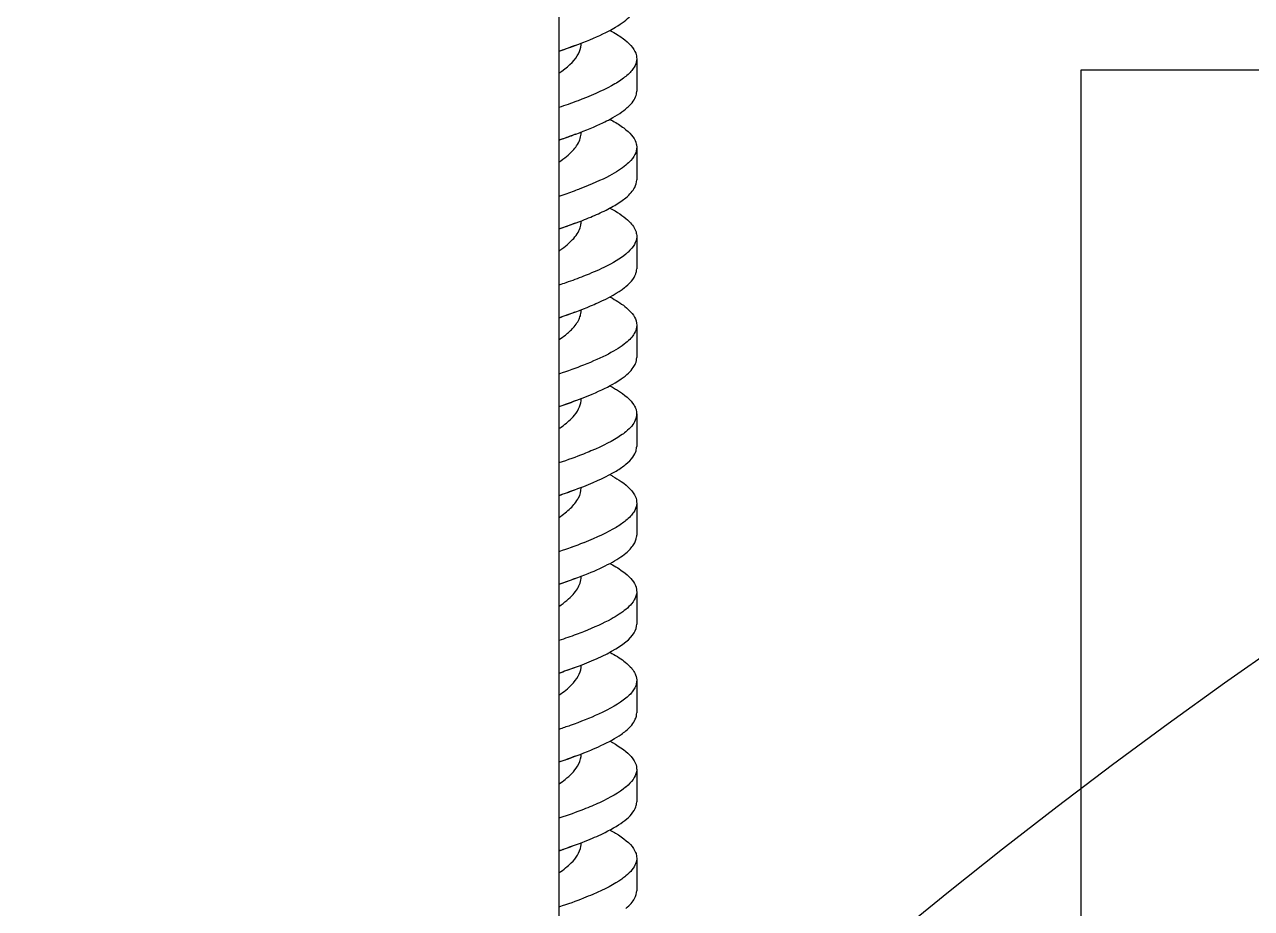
# Model space of a CAD drawing. Header units: millimetres. Extents: x 129 to 6329, y 33 to 3553.
# Drawn here: x 4553.3 to 4608.5, y 1211.8 to 1251.6 of the extents above; entities that cross this region are included whole.
import ezdxf

# ---------------------------------------------------------------- set-up
doc = ezdxf.new("R2010")
doc.units = ezdxf.units.MM
doc.layers.add('vistasIsometricas', color=255, linetype='Continuous')

msp = doc.modelspace()

# ---------------------------------------------------------------- linework, layer by layer
at = {"layer": 'vistasIsometricas', "extrusion": (0, 1, 0)}
for p, q in [((4577.379, 1483.204), (4577.379, 1143.298)), ((4578.379, 1250.773), (4578.379, 1250.793)), ((4580.879, 1250.103), (4580.879, 1248.639)), ((4600.879, 1249.458), (4600.879, 1249.589)), ((4600.879, 1249.589), (4610.879, 1249.589)), ((4600.879, 1233.721), (4600.879, 1249.458)), ((4578.379, 1246.773), (4578.379, 1246.793)), ((4580.879, 1246.103), (4580.879, 1244.639)), ((4578.379, 1242.773), (4578.379, 1242.793)), ((4580.879, 1242.103), (4580.879, 1240.639)), ((4578.379, 1238.773), (4578.379, 1238.793)), ((4580.879, 1238.103), (4580.879, 1236.639)), ((4578.379, 1234.773), (4578.379, 1234.793)), ((4580.879, 1234.103), (4580.879, 1232.639)), ((4600.879, 1151.929), (4600.879, 1233.721)), ((4578.379, 1230.773), (4578.379, 1230.793)), ((4580.879, 1230.103), (4580.879, 1228.639)), ((4578.379, 1226.773), (4578.379, 1226.793)), ((4580.879, 1226.103), (4580.879, 1224.639)), ((4578.379, 1222.773), (4578.379, 1222.793)), ((4580.879, 1222.103), (4580.879, 1220.639)), ((4578.379, 1218.773), (4578.379, 1218.793)), ((4580.879, 1218.103), (4580.879, 1216.639)), ((4578.379, 1214.773), (4578.379, 1214.793)), ((4580.879, 1214.103), (4580.879, 1212.639))]:
    msp.add_line(p, q, dxfattribs=at)
at = {"layer": 'vistasIsometricas'}
msp.add_circle((4757.479, 1010.469), 259.373, dxfattribs=at)
for points, knots in [([(4577.379, 1250.435), (4577.592, 1250.506), (4577.797, 1250.578), (4578.155, 1250.708), (4578.31, 1250.766), (4578.897, 1250.996), (4579.283, 1251.167), (4579.724, 1251.398), (4579.829, 1251.457), (4580.213, 1251.687), (4580.437, 1251.858), (4580.643, 1252.081), (4580.684, 1252.131), (4580.826, 1252.334), (4580.879, 1252.487), (4580.879, 1252.639)], [7.8262248, 7.8262248, 7.8262248, 7.8262248, 7.8696603, 7.8696603, 7.9049545, 7.9049545, 8.0090885, 8.0090885, 8.0447213, 8.0447213, 8.1487751, 8.1487751, 8.1794303, 8.1794303, 8.2718808, 8.2718808, 8.2718808, 8.2718808]), ([(4579.672, 1251.371), (4579.792, 1251.307), (4579.903, 1251.243), (4580.005, 1251.179), (4580.084, 1251.13), (4580.158, 1251.081), (4580.226, 1251.032), (4580.549, 1250.8), (4580.753, 1250.569), (4580.836, 1250.341), (4580.849, 1250.304), (4580.86, 1250.267), (4580.867, 1250.23), (4580.904, 1250.035), (4580.855, 1249.842), (4580.722, 1249.65), (4580.642, 1249.533), (4580.53, 1249.417), (4580.39, 1249.302)], [0.278115074, 0.278115074, 0.278115074, 0.278115074, 0.27837281, 0.27837281, 0.27837281, 0.278572026, 0.278572026, 0.278572026, 0.279512374, 0.279512374, 0.279512374, 0.279665215, 0.279665215, 0.279665215, 0.280468568, 0.280468568, 0.280468568, 0.28095762, 0.28095762, 0.28095762, 0.28095762]), ([(4577.379, 1249.44), (4577.76, 1249.7), (4578.038, 1249.959), (4578.287, 1250.351), (4578.341, 1250.483), (4578.374, 1250.668), (4578.379, 1250.72), (4578.379, 1250.773)], [-24.9834742, -24.9834742, -24.9834742, -24.9834742, -24.8623831, -24.8623831, -24.8009384, -24.8009384, -24.7763402, -24.7763402, -24.7763402, -24.7763402]), ([(4580.39, 1249.302), (4580.252, 1249.187), (4580.086, 1249.073), (4579.893, 1248.96), (4579.5, 1248.727), (4578.997, 1248.497), (4578.41, 1248.269), (4578.337, 1248.241), (4578.262, 1248.212), (4578.186, 1248.184), (4577.931, 1248.089), (4577.661, 1247.994), (4577.379, 1247.899)], [0.280957623, 0.280957623, 0.280957623, 0.280957623, 0.281441444, 0.281441444, 0.281441444, 0.282431879, 0.282431879, 0.282431879, 0.282555391, 0.282555391, 0.282555391, 0.282971147, 0.282971147, 0.282971147, 0.282971147]), ([(4577.379, 1246.435), (4577.454, 1246.46), (4577.529, 1246.485), (4577.787, 1246.574), (4577.965, 1246.638), (4578.596, 1246.872), (4579.006, 1247.042), (4579.473, 1247.267), (4579.581, 1247.322), (4580.004, 1247.55), (4580.263, 1247.722), (4580.515, 1247.946), (4580.567, 1247.997), (4580.769, 1248.223), (4580.857, 1248.396), (4580.878, 1248.593), (4580.879, 1248.616), (4580.879, 1248.639)], [2.9603494, 2.9603494, 2.9603494, 2.9603494, 2.9757087, 2.9757087, 3.0143264, 3.0143264, 3.1176764, 3.1176764, 3.1508938, 3.1508938, 3.2555105, 3.2555105, 3.2866694, 3.2866694, 3.3919817, 3.3919817, 3.4060014, 3.4060014, 3.4060014, 3.4060014]), ([(4579.672, 1247.371), (4579.764, 1247.322), (4579.851, 1247.273), (4579.933, 1247.224), (4580.112, 1247.116), (4580.267, 1247.008), (4580.396, 1246.9), (4580.656, 1246.684), (4580.811, 1246.47), (4580.861, 1246.256), (4580.865, 1246.24), (4580.868, 1246.225), (4580.87, 1246.21), (4580.908, 1245.978), (4580.822, 1245.748), (4580.619, 1245.519), (4580.554, 1245.446), (4580.478, 1245.374), (4580.39, 1245.302)], [0.284313454, 0.284313454, 0.284313454, 0.284313454, 0.284518061, 0.284518061, 0.284518061, 0.284967818, 0.284967818, 0.284967818, 0.285871287, 0.285871287, 0.285871287, 0.285935883, 0.285935883, 0.285935883, 0.286914182, 0.286914182, 0.286914182, 0.287224513, 0.287224513, 0.287224513, 0.287224513]), ([(4577.379, 1245.44), (4577.629, 1245.611), (4577.835, 1245.781), (4578.063, 1246.026), (4578.123, 1246.1), (4578.294, 1246.351), (4578.362, 1246.527), (4578.378, 1246.727), (4578.379, 1246.75), (4578.379, 1246.773)], [-25.6055079, -25.6055079, -25.6055079, -25.6055079, -25.5260655, -25.5260655, -25.491533, -25.491533, -25.4093245, -25.4093245, -25.3985059, -25.3985059, -25.3985059, -25.3985059]), ([(4580.39, 1245.302), (4580.199, 1245.143), (4579.954, 1244.986), (4579.659, 1244.828), (4579.287, 1244.63), (4578.836, 1244.432), (4578.322, 1244.235), (4578.237, 1244.203), (4578.15, 1244.171), (4578.062, 1244.138), (4577.844, 1244.058), (4577.616, 1243.978), (4577.379, 1243.899)], [0.287224515, 0.287224515, 0.287224515, 0.287224515, 0.287903062, 0.287903062, 0.287903062, 0.288761466, 0.288761466, 0.288761466, 0.288902833, 0.288902833, 0.288902833, 0.28925228, 0.28925228, 0.28925228, 0.28925228]), ([(4580.391, 1243.837), (4580.576, 1243.991), (4580.71, 1244.144), (4580.849, 1244.412), (4580.879, 1244.525), (4580.879, 1244.639)], [0.0000114, 0.0000114, 0.0000114, 0.0000114, 0.093099, 0.093099, 0.1620445, 0.1620445, 0.1620445, 0.1620445]), ([(4577.379, 1242.435), (4577.407, 1242.444), (4577.435, 1242.454), (4577.846, 1242.593), (4578.203, 1242.723), (4578.784, 1242.953), (4579.019, 1243.053), (4579.479, 1243.267), (4579.697, 1243.38), (4580.085, 1243.608), (4580.252, 1243.723), (4580.391, 1243.837)], [2.960422, 2.960422, 2.960422, 2.960422, 2.9661607, 2.9661607, 3.044918, 3.044918, 3.1057619, 3.1057619, 3.174443, 3.174443, 3.2439763, 3.2439763, 3.2439763, 3.2439763]), ([(4579.672, 1243.371), (4579.712, 1243.35), (4579.75, 1243.329), (4579.788, 1243.308), (4580.107, 1243.128), (4580.36, 1242.949), (4580.541, 1242.769), (4580.697, 1242.614), (4580.8, 1242.46), (4580.848, 1242.305), (4580.871, 1242.229), (4580.881, 1242.154), (4580.879, 1242.079), (4580.87, 1241.848), (4580.738, 1241.618), (4580.489, 1241.388), (4580.458, 1241.359), (4580.425, 1241.33), (4580.391, 1241.302)], [0.290758433, 0.290758433, 0.290758433, 0.290758433, 0.290849606, 0.290849606, 0.290849606, 0.291625643, 0.291625643, 0.291625643, 0.292294695, 0.292294695, 0.292294695, 0.29262053, 0.29262053, 0.29262053, 0.293615405, 0.293615405, 0.293615405, 0.293739785, 0.293739785, 0.293739785, 0.293739785]), ([(4577.379, 1241.44), (4577.426, 1241.472), (4577.472, 1241.504), (4577.732, 1241.694), (4577.909, 1241.851), (4578.2, 1242.188), (4578.302, 1242.366), (4578.367, 1242.612), (4578.376, 1242.678), (4578.379, 1242.755), (4578.379, 1242.764), (4578.379, 1242.773)], [-26.2276203, -26.2276203, -26.2276203, -26.2276203, -26.2126206, -26.2126206, -26.1393277, -26.1393277, -26.0560497, -26.0560497, -26.0249775, -26.0249775, -26.0206311, -26.0206311, -26.0206311, -26.0206311]), ([(4580.391, 1241.302), (4580.147, 1241.1), (4579.815, 1240.899), (4579.402, 1240.697), (4579.13, 1240.564), (4578.823, 1240.432), (4578.485, 1240.299), (4578.238, 1240.202), (4577.974, 1240.104), (4577.696, 1240.007), (4577.592, 1239.971), (4577.487, 1239.935), (4577.379, 1239.899)], [0.293739785, 0.293739785, 0.293739785, 0.293739785, 0.294610283, 0.294610283, 0.294610283, 0.295184875, 0.295184875, 0.295184875, 0.295605177, 0.295605177, 0.295605177, 0.295761401, 0.295761401, 0.295761401, 0.295761401]), ([(4580.391, 1239.837), (4580.655, 1240.056), (4580.81, 1240.272), (4580.86, 1240.483), (4580.864, 1240.496), (4580.866, 1240.509), (4580.869, 1240.522), (4580.876, 1240.561), (4580.879, 1240.6), (4580.879, 1240.639)], [0.701381896, 0.701381896, 0.701381896, 0.701381896, 0.702225654, 0.702225654, 0.702225654, 0.702277097, 0.702277097, 0.702277097, 0.702433663, 0.702433663, 0.702433663, 0.702433663]), ([(4577.379, 1238.435), (4577.91, 1238.613), (4578.387, 1238.789), (4578.803, 1238.963), (4578.914, 1239.01), (4579.02, 1239.056), (4579.123, 1239.102), (4579.641, 1239.336), (4580.047, 1239.566), (4580.335, 1239.793), (4580.354, 1239.808), (4580.373, 1239.823), (4580.391, 1239.837)], [0.699638154, 0.699638154, 0.699638154, 0.699638154, 0.700282123, 0.700282123, 0.700282123, 0.700453783, 0.700453783, 0.700453783, 0.701324399, 0.701324399, 0.701324399, 0.701381896, 0.701381896, 0.701381896, 0.701381896]), ([(4579.672, 1239.371), (4579.682, 1239.366), (4579.691, 1239.361), (4579.818, 1239.293), (4579.927, 1239.229), (4580.269, 1239.012), (4580.461, 1238.86), (4580.7, 1238.599), (4580.773, 1238.492), (4580.873, 1238.259), (4580.89, 1238.133), (4580.858, 1237.913), (4580.823, 1237.817), (4580.686, 1237.582), (4580.56, 1237.442), (4580.391, 1237.302)], [2.8261103, 2.8261103, 2.8261103, 2.8261103, 2.8291441, 2.8291441, 2.867746, 2.867746, 2.9603823, 2.9603823, 3.0255895, 3.0255895, 3.1015901, 3.1015901, 3.1593297, 3.1593297, 3.2443203, 3.2443203, 3.2443203, 3.2443203]), ([(4577.379, 1237.44), (4577.483, 1237.511), (4577.58, 1237.582), (4577.803, 1237.761), (4577.919, 1237.868), (4578.15, 1238.124), (4578.247, 1238.272), (4578.335, 1238.487), (4578.354, 1238.554), (4578.375, 1238.672), (4578.379, 1238.722), (4578.379, 1238.773)], [-24.3600255, -24.3600255, -24.3600255, -24.3600255, -24.3269152, -24.3269152, -24.2768499, -24.2768499, -24.2078897, -24.2078897, -24.1767238, -24.1767238, -24.1530769, -24.1530769, -24.1530769, -24.1530769]), ([(4580.391, 1237.302), (4579.987, 1236.967), (4579.335, 1236.633), (4578.485, 1236.299), (4578.146, 1236.166), (4577.775, 1236.032), (4577.377, 1235.899)], [0.299520126, 0.299520126, 0.299520126, 0.299520126, 0.300965216, 0.300965216, 0.300965216, 0.301541731, 0.301541731, 0.301541731, 0.301541731]), ([(4577.379, 1234.435), (4577.754, 1234.561), (4578.104, 1234.686), (4578.584, 1234.873), (4578.733, 1234.933), (4579.278, 1235.165), (4579.625, 1235.336), (4580.009, 1235.564), (4580.098, 1235.621), (4580.428, 1235.85), (4580.611, 1236.022), (4580.768, 1236.254), (4580.801, 1236.314), (4580.861, 1236.462), (4580.879, 1236.551), (4580.879, 1236.639)], [4.5823905, 4.5823905, 4.5823905, 4.5823905, 4.6587743, 4.6587743, 4.6954661, 4.6954661, 4.7992712, 4.7992712, 4.8338602, 4.8338602, 4.9381626, 4.9381626, 4.974348, 4.974348, 5.0280581, 5.0280581, 5.0280581, 5.0280581]), ([(4579.672, 1235.371), (4579.712, 1235.35), (4579.75, 1235.329), (4579.788, 1235.308), (4579.853, 1235.271), (4579.916, 1235.234), (4579.975, 1235.198), (4580.35, 1234.967), (4580.613, 1234.737), (4580.754, 1234.507), (4580.796, 1234.44), (4580.827, 1234.372), (4580.848, 1234.305), (4580.898, 1234.142), (4580.887, 1233.979), (4580.816, 1233.816), (4580.741, 1233.645), (4580.598, 1233.473), (4580.391, 1233.302)], [0.302319158, 0.302319158, 0.302319158, 0.302319158, 0.302410315, 0.302410315, 0.302410315, 0.302569342, 0.302569342, 0.302569342, 0.303564217, 0.303564217, 0.303564217, 0.303855403, 0.303855403, 0.303855403, 0.30455911, 0.30455911, 0.30455911, 0.305300491, 0.305300491, 0.305300491, 0.305300491]), ([(4577.379, 1233.44), (4577.452, 1233.489), (4577.521, 1233.539), (4577.675, 1233.656), (4577.757, 1233.724), (4577.923, 1233.875), (4578.004, 1233.959), (4578.179, 1234.169), (4578.257, 1234.295), (4578.355, 1234.539), (4578.379, 1234.656), (4578.379, 1234.773)], [-27.473155, -27.473155, -27.473155, -27.473155, -27.450072, -27.450072, -27.4185999, -27.4185999, -27.3796511, -27.3796511, -27.3208226, -27.3208226, -27.2662013, -27.2662013, -27.2662013, -27.2662013]), ([(4580.391, 1233.302), (4580.32, 1233.243), (4580.241, 1233.184), (4580.156, 1233.126), (4579.819, 1232.895), (4579.369, 1232.665), (4578.821, 1232.435), (4578.713, 1232.39), (4578.601, 1232.344), (4578.485, 1232.299), (4578.146, 1232.165), (4577.776, 1232.032), (4577.379, 1231.899)], [0.305300491, 0.305300491, 0.305300491, 0.305300491, 0.305553986, 0.305553986, 0.305553986, 0.30654886, 0.30654886, 0.30654886, 0.306745578, 0.306745578, 0.306745578, 0.307322095, 0.307322095, 0.307322095, 0.307322095]), ([(4580.391, 1231.837), (4580.52, 1231.944), (4580.624, 1232.051), (4580.772, 1232.253), (4580.821, 1232.349), (4580.869, 1232.509), (4580.879, 1232.574), (4580.879, 1232.639)], [0.0000187, 0.0000187, 0.0000187, 0.0000187, 0.0647167, 0.0647167, 0.1225404, 0.1225404, 0.1620181, 0.1620181, 0.1620181, 0.1620181]), ([(4577.379, 1230.435), (4577.781, 1230.57), (4578.156, 1230.705), (4578.499, 1230.84), (4579.083, 1231.07), (4579.573, 1231.3), (4579.952, 1231.53), (4580.12, 1231.633), (4580.267, 1231.735), (4580.391, 1231.837)], [0.69056213, 0.69056213, 0.69056213, 0.69056213, 0.691146412, 0.691146412, 0.691146412, 0.692141283, 0.692141283, 0.692141283, 0.692583702, 0.692583702, 0.692583702, 0.692583702]), ([(4579.672, 1231.371), (4579.712, 1231.35), (4579.75, 1231.329), (4579.788, 1231.308), (4579.931, 1231.228), (4580.061, 1231.147), (4580.177, 1231.066), (4580.508, 1230.836), (4580.726, 1230.606), (4580.822, 1230.376), (4580.832, 1230.352), (4580.841, 1230.329), (4580.848, 1230.305), (4580.912, 1230.098), (4580.877, 1229.892), (4580.745, 1229.685), (4580.664, 1229.557), (4580.545, 1229.429), (4580.391, 1229.302)], [0.308099534, 0.308099534, 0.308099534, 0.308099534, 0.308190671, 0.308190671, 0.308190671, 0.308538634, 0.308538634, 0.308538634, 0.309533508, 0.309533508, 0.309533508, 0.30963576, 0.30963576, 0.30963576, 0.310528388, 0.310528388, 0.310528388, 0.311080849, 0.311080849, 0.311080849, 0.311080849]), ([(4577.379, 1229.44), (4577.479, 1229.508), (4577.572, 1229.576), (4577.837, 1229.787), (4577.984, 1229.929), (4578.165, 1230.156), (4578.221, 1230.241), (4578.341, 1230.475), (4578.379, 1230.624), (4578.379, 1230.773), (4578.379, 1230.773), (4578.379, 1230.773)], [-28.0954603, -28.0954603, -28.0954603, -28.0954603, -28.0637681, -28.0637681, -27.9973923, -27.9973923, -27.9579376, -27.9579376, -27.8886082, -27.8886082, -27.8885131, -27.8885131, -27.8885131, -27.8885131]), ([(4580.391, 1229.302), (4580.267, 1229.199), (4580.12, 1229.097), (4579.952, 1228.994), (4579.573, 1228.764), (4579.082, 1228.534), (4578.499, 1228.304), (4578.494, 1228.302), (4578.49, 1228.301), (4578.485, 1228.299), (4578.146, 1228.165), (4577.776, 1228.032), (4577.379, 1227.899)], [0.311080849, 0.311080849, 0.311080849, 0.311080849, 0.311523281, 0.311523281, 0.311523281, 0.312518152, 0.312518152, 0.312518152, 0.312525938, 0.312525938, 0.312525938, 0.313102416, 0.313102416, 0.313102416, 0.313102416]), ([(4580.391, 1227.837), (4580.539, 1227.96), (4580.654, 1228.082), (4580.814, 1228.325), (4580.861, 1228.445), (4580.878, 1228.59), (4580.879, 1228.615), (4580.879, 1228.639)], [0.0000131, 0.0000131, 0.0000131, 0.0000131, 0.0742687, 0.0742687, 0.1470318, 0.1470318, 0.1620139, 0.1620139, 0.1620139, 0.1620139]), ([(4577.379, 1226.435), (4577.856, 1226.595), (4578.295, 1226.755), (4579.063, 1227.069), (4579.395, 1227.222), (4579.966, 1227.529), (4580.204, 1227.683), (4580.391, 1227.837)], [2.9606378, 2.9606378, 2.9606378, 2.9606378, 3.0580826, 3.0580826, 3.1509453, 3.1509453, 3.2444025, 3.2444025, 3.2444025, 3.2444025]), ([(4579.672, 1227.371), (4579.712, 1227.35), (4579.75, 1227.329), (4579.788, 1227.308), (4580.009, 1227.184), (4580.198, 1227.06), (4580.353, 1226.935), (4580.617, 1226.725), (4580.783, 1226.515), (4580.848, 1226.305), (4580.854, 1226.285), (4580.859, 1226.265), (4580.864, 1226.245), (4580.914, 1226.014), (4580.841, 1225.784), (4580.649, 1225.554), (4580.578, 1225.47), (4580.492, 1225.386), (4580.39, 1225.302)], [0.313879755, 0.313879755, 0.313879755, 0.313879755, 0.313971039, 0.313971039, 0.313971039, 0.31450787, 0.31450787, 0.31450787, 0.315416129, 0.315416129, 0.315416129, 0.315502739, 0.315502739, 0.315502739, 0.316497613, 0.316497613, 0.316497613, 0.316861218, 0.316861218, 0.316861218, 0.316861218]), ([(4578.013, 1225.972), (4578.091, 1226.059), (4578.157, 1226.145), (4578.263, 1226.315), (4578.303, 1226.399), (4578.363, 1226.58), (4578.379, 1226.676), (4578.379, 1226.773)], [-28.6352085, -28.6352085, -28.6352085, -28.6352085, -28.5949512, -28.5949512, -28.5559309, -28.5559309, -28.51088, -28.51088, -28.51088, -28.51088]), ([(4580.39, 1225.302), (4580.214, 1225.155), (4579.991, 1225.009), (4579.724, 1224.863), (4579.38, 1224.675), (4578.964, 1224.487), (4578.485, 1224.299), (4578.379, 1224.257), (4578.269, 1224.215), (4578.157, 1224.173), (4577.911, 1224.082), (4577.651, 1223.99), (4577.379, 1223.899)], [0.31686122, 0.31686122, 0.31686122, 0.31686122, 0.317492509, 0.317492509, 0.317492509, 0.318306307, 0.318306307, 0.318306307, 0.318487385, 0.318487385, 0.318487385, 0.318882738, 0.318882738, 0.318882738, 0.318882738]), ([(4577.374, 1222.435), (4577.752, 1222.561), (4578.103, 1222.686), (4578.421, 1222.809), (4578.569, 1222.867), (4578.711, 1222.924), (4578.846, 1222.981), (4579.538, 1223.274), (4580.054, 1223.559), (4580.391, 1223.837)], [0.675557782, 0.675557782, 0.675557782, 0.675557782, 0.675958231, 0.675958231, 0.675958231, 0.67614456, 0.67614456, 0.67614456, 0.677099162, 0.677099162, 0.677099162, 0.677099162]), ([(4579.672, 1223.371), (4579.917, 1223.24), (4580.127, 1223.109), (4580.391, 1222.908), (4580.472, 1222.838), (4580.681, 1222.63), (4580.778, 1222.492), (4580.87, 1222.252), (4580.885, 1222.15), (4580.866, 1221.926), (4580.822, 1221.803), (4580.661, 1221.554), (4580.543, 1221.428), (4580.1, 1221.061), (4579.685, 1220.822), (4578.785, 1220.412), (4578.357, 1220.243), (4577.72, 1220.015), (4577.552, 1219.957), (4577.379, 1219.899)], [1.2036697, 1.2036697, 1.2036697, 1.2036697, 1.2833556, 1.2833556, 1.3254693, 1.3254693, 1.4093981, 1.4093981, 1.4709817, 1.4709817, 1.5453618, 1.5453618, 1.621905, 1.621905, 1.7674569, 1.7674569, 1.8704782, 1.8704782, 1.9056818, 1.9056818, 1.9056818, 1.9056818]), ([(4577.379, 1221.44), (4577.604, 1221.593), (4577.793, 1221.747), (4578.202, 1222.161), (4578.347, 1222.421), (4578.378, 1222.713), (4578.379, 1222.743), (4578.379, 1222.773)], [-26.8503286, -26.8503286, -26.8503286, -26.8503286, -26.7788817, -26.7788817, -26.6572917, -26.6572917, -26.6431826, -26.6431826, -26.6431826, -26.6431826]), ([(4577.379, 1218.435), (4577.395, 1218.44), (4577.411, 1218.446), (4577.941, 1218.624), (4578.407, 1218.797), (4578.976, 1219.036), (4579.124, 1219.102), (4579.627, 1219.337), (4579.933, 1219.507), (4580.255, 1219.731), (4580.326, 1219.784), (4580.6, 1220.011), (4580.743, 1220.183), (4580.845, 1220.419), (4580.863, 1220.482), (4580.877, 1220.576), (4580.879, 1220.608), (4580.879, 1220.639)], [1.3384948, 1.3384948, 1.3384948, 1.3384948, 1.3417772, 1.3417772, 1.4468984, 1.4468984, 1.4866565, 1.4866565, 1.589742, 1.589742, 1.6221596, 1.6221596, 1.7269505, 1.7269505, 1.764981, 1.764981, 1.7841545, 1.7841545, 1.7841545, 1.7841545]), ([(4579.672, 1219.371), (4579.677, 1219.369), (4579.682, 1219.366), (4579.687, 1219.364), (4579.721, 1219.345), (4579.755, 1219.326), (4579.788, 1219.308), (4580.164, 1219.096), (4580.448, 1218.885), (4580.632, 1218.673), (4580.738, 1218.55), (4580.81, 1218.428), (4580.848, 1218.305), (4580.881, 1218.197), (4580.888, 1218.09), (4580.868, 1217.982), (4580.826, 1217.755), (4580.665, 1217.528), (4580.391, 1217.302)], [0.325440409, 0.325440409, 0.325440409, 0.325440409, 0.325451522, 0.325451522, 0.325451522, 0.325531734, 0.325531734, 0.325531734, 0.326446398, 0.326446398, 0.326446398, 0.326976824, 0.326976824, 0.326976824, 0.327441295, 0.327441295, 0.327441295, 0.328421915, 0.328421915, 0.328421915, 0.328421915]), ([(4577.379, 1217.44), (4577.48, 1217.509), (4577.574, 1217.578), (4577.772, 1217.736), (4577.871, 1217.824), (4578.063, 1218.022), (4578.149, 1218.13), (4578.305, 1218.386), (4578.358, 1218.532), (4578.377, 1218.71), (4578.379, 1218.741), (4578.379, 1218.773)], [-1.327437, -1.327437, -1.327437, -1.327437, -1.2953104, -1.2953104, -1.2540803, -1.2540803, -1.2033744, -1.2033744, -1.1353253, -1.1353253, -1.1205084, -1.1205084, -1.1205084, -1.1205084]), ([(4580.391, 1217.302), (4580.387, 1217.298), (4580.383, 1217.295), (4580.379, 1217.292), (4580.097, 1217.061), (4579.699, 1216.831), (4579.199, 1216.601), (4578.98, 1216.5), (4578.741, 1216.399), (4578.485, 1216.299), (4578.156, 1216.169), (4577.798, 1216.04), (4577.415, 1215.911), (4577.403, 1215.907), (4577.391, 1215.903), (4577.379, 1215.899)], [0.328421916, 0.328421916, 0.328421916, 0.328421916, 0.328436165, 0.328436165, 0.328436165, 0.329431042, 0.329431042, 0.329431042, 0.329867006, 0.329867006, 0.329867006, 0.330425943, 0.330425943, 0.330425943, 0.330443491, 0.330443491, 0.330443491, 0.330443491]), ([(4577.379, 1214.435), (4577.461, 1214.462), (4577.543, 1214.49), (4578.003, 1214.649), (4578.355, 1214.78), (4578.961, 1215.027), (4579.221, 1215.143), (4579.817, 1215.439), (4580.114, 1215.618), (4580.462, 1215.893), (4580.562, 1215.988), (4580.737, 1216.194), (4580.804, 1216.307), (4580.864, 1216.485), (4580.876, 1216.55), (4580.879, 1216.624), (4580.879, 1216.631), (4580.879, 1216.639)], [1.3384809, 1.3384809, 1.3384809, 1.3384809, 1.3552768, 1.3552768, 1.434859, 1.434859, 1.5051156, 1.5051156, 1.6141717, 1.6141717, 1.6715476, 1.6715476, 1.7395631, 1.7395631, 1.779366, 1.779366, 1.7840794, 1.7840794, 1.7840794, 1.7840794]), ([(4579.672, 1215.371), (4579.712, 1215.35), (4579.75, 1215.329), (4579.788, 1215.308), (4579.833, 1215.283), (4579.876, 1215.258), (4579.918, 1215.232), (4580.304, 1215.002), (4580.578, 1214.772), (4580.732, 1214.542), (4580.785, 1214.463), (4580.824, 1214.384), (4580.848, 1214.305), (4580.894, 1214.154), (4580.889, 1214.002), (4580.83, 1213.851), (4580.76, 1213.668), (4580.612, 1213.485), (4580.391, 1213.302)], [0.331220779, 0.331220779, 0.331220779, 0.331220779, 0.331312078, 0.331312078, 0.331312078, 0.331420798, 0.331420798, 0.331420798, 0.332415669, 0.332415669, 0.332415669, 0.332757164, 0.332757164, 0.332757164, 0.333410562, 0.333410562, 0.333410562, 0.33420225, 0.33420225, 0.33420225, 0.33420225]), ([(4577.379, 1213.44), (4577.598, 1213.589), (4577.783, 1213.739), (4578.047, 1214.003), (4578.14, 1214.117), (4578.293, 1214.365), (4578.346, 1214.498), (4578.375, 1214.679), (4578.379, 1214.726), (4578.379, 1214.773)], [-1.9503094, -1.9503094, -1.9503094, -1.9503094, -1.8807134, -1.8807134, -1.8274071, -1.8274071, -1.7652929, -1.7652929, -1.7433258, -1.7433258, -1.7433258, -1.7433258]), ([(4580.391, 1213.302), (4580.334, 1213.255), (4580.272, 1213.207), (4580.206, 1213.16), (4579.881, 1212.93), (4579.441, 1212.7), (4578.903, 1212.47), (4578.77, 1212.413), (4578.63, 1212.356), (4578.485, 1212.299), (4578.146, 1212.165), (4577.776, 1212.032), (4577.379, 1211.899)], [0.334202252, 0.334202252, 0.334202252, 0.334202252, 0.334405433, 0.334405433, 0.334405433, 0.335400308, 0.335400308, 0.335400308, 0.335647337, 0.335647337, 0.335647337, 0.336223793, 0.336223793, 0.336223793, 0.336223793]), ([(4580.391, 1211.837), (4580.573, 1211.988), (4580.705, 1212.138), (4580.848, 1212.406), (4580.879, 1212.522), (4580.879, 1212.639)], [0.0000197, 0.0000197, 0.0000197, 0.0000197, 0.0912306, 0.0912306, 0.1620648, 0.1620648, 0.1620648, 0.1620648])]:
    msp.add_open_spline(points, degree=3, knots=knots, dxfattribs=at)
for points in [[(4578.113, 1250.693), (4577.867, 1250.602), (4577.622, 1250.51), (4577.379, 1250.417)], [(4577.968, 1248.104), (4577.968, 1248.104), (4577.968, 1248.104), (4577.968, 1248.104)], [(4577.576, 1247.966), (4577.576, 1247.966), (4577.576, 1247.966), (4577.576, 1247.966)], [(4578.112, 1246.692), (4577.866, 1246.602), (4577.622, 1246.51), (4577.379, 1246.417)], [(4577.576, 1243.966), (4577.576, 1243.966), (4577.576, 1243.966), (4577.576, 1243.966)], [(4578.112, 1242.692), (4577.866, 1242.601), (4577.622, 1242.51), (4577.379, 1242.417)], [(4577.576, 1239.966), (4577.576, 1239.966), (4577.576, 1239.966), (4577.576, 1239.966)], [(4577.968, 1240.104), (4577.968, 1240.104), (4577.968, 1240.104), (4577.968, 1240.104)], [(4578.076, 1238.679), (4577.843, 1238.593), (4577.61, 1238.505), (4577.379, 1238.417)], [(4578.113, 1234.693), (4577.867, 1234.602), (4577.622, 1234.51), (4577.379, 1234.417)], [(4577.967, 1232.104), (4577.967, 1232.104), (4577.968, 1232.104), (4577.968, 1232.104)], [(4577.576, 1231.966), (4577.576, 1231.966), (4577.576, 1231.966), (4577.576, 1231.966)], [(4578.113, 1230.693), (4577.867, 1230.602), (4577.622, 1230.51), (4577.379, 1230.417)], [(4577.576, 1227.966), (4577.576, 1227.966), (4577.576, 1227.966), (4577.576, 1227.966)], [(4577.967, 1228.104), (4577.967, 1228.104), (4577.968, 1228.104), (4577.968, 1228.104)], [(4578.112, 1226.692), (4577.866, 1226.602), (4577.622, 1226.51), (4577.379, 1226.417)], [(4577.379, 1225.44), (4577.639, 1225.617), (4577.852, 1225.794), (4578.013, 1225.972)], [(4580.391, 1223.837), (4580.722, 1224.111), (4580.879, 1224.379), (4580.879, 1224.639)], [(4577.576, 1223.966), (4577.576, 1223.966), (4577.576, 1223.966), (4577.576, 1223.966)], [(4578.067, 1222.676), (4577.836, 1222.59), (4577.607, 1222.504), (4577.379, 1222.417)], [(4578.112, 1222.692), (4578.112, 1222.692), (4578.112, 1222.692), (4578.112, 1222.692)], [(4578.112, 1218.692), (4577.866, 1218.602), (4577.622, 1218.51), (4577.379, 1218.417)], [(4577.968, 1216.104), (4577.968, 1216.104), (4577.968, 1216.104), (4577.968, 1216.104)], [(4577.576, 1215.966), (4577.576, 1215.966), (4577.576, 1215.966), (4577.576, 1215.966)], [(4578.112, 1214.693), (4577.866, 1214.602), (4577.622, 1214.51), (4577.379, 1214.417)], [(4577.576, 1211.966), (4577.576, 1211.966), (4577.576, 1211.966), (4577.576, 1211.966)], [(4577.968, 1212.104), (4577.968, 1212.104), (4577.968, 1212.104), (4577.968, 1212.104)]]:
    msp.add_open_spline(points, degree=3, dxfattribs=at)

doc.saveas('drawing.dxf')
